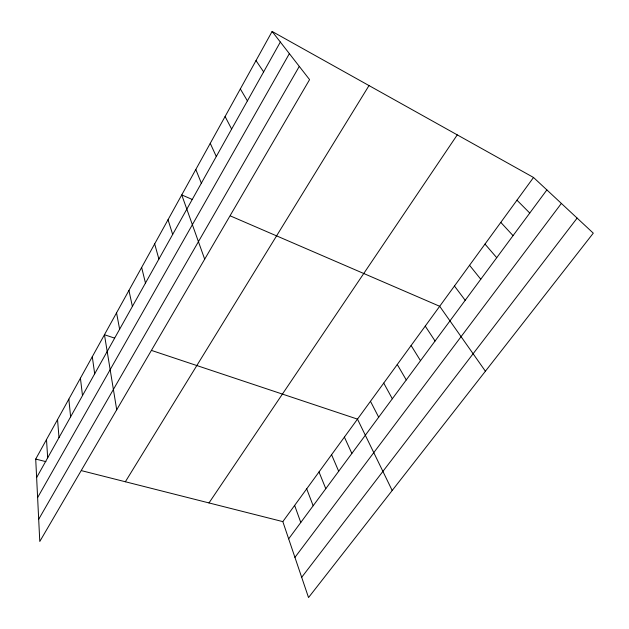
<?xml version="1.0" encoding="UTF-8"?>
<svg xmlns="http://www.w3.org/2000/svg" width="629" height="629" viewBox="0 0 629 629"><rect width="100%" height="100%" fill="white"/><g stroke="black" fill="none" stroke-linecap="round" stroke-linejoin="round"><path stroke-width="0.94" d="M272.113 31.45L309.578 79.624L39.784 541.475L35.711 459.068L272.113 31.45L533.518 177.472L593.289 233.155L308.532 597.55L282.83 521.622L533.518 177.472M36.624 477.56L280.345 42.033M37.614 497.586L289.371 53.638M38.684 519.287L299.286 66.391M125.36 481.759L369.011 85.575M208.993 502.933L457.259 134.873M288.664 538.856L546.876 189.919M294.93 557.38L561.375 203.426M301.684 577.312L577.131 218.098M35.711 459.068L45.948 461.655M81.66 470.696L282.83 521.622M114.62 338.119L104.453 334.73L116.711 409.786M151.888 350.55L357.492 419.126L392.189 490.502M192.348 199.503L181.742 194.919L204.684 259.187M230.536 215.991L439.687 306.284L485.407 371.212M516.967 200.195L529.76 213.05M500.802 222.391L513.052 235.639M484.998 244.083L496.729 257.693M469.556 265.281L480.776 279.245M454.452 286.014L465.193 300.3M256.003 60.588L263.645 71.887M425.243 326.121L435.071 341.004M411.107 345.518L420.51 360.684M240.341 88.933L247.417 100.892M397.276 364.513L406.263 379.94M383.737 383.1L392.323 398.77M225.096 116.507L231.637 129.087M370.473 401.302L378.682 417.208M210.259 143.341L216.29 156.511M344.393 437.108L351.863 453.446M331.569 454.712L338.685 471.255M319.005 471.962L325.783 488.694M195.808 169.476L201.359 183.196M306.7 488.851L313.156 505.763M294.639 505.401L300.78 522.479M168.029 219.718L172.676 234.444M154.671 243.887L158.893 259.069M141.643 267.451L145.472 283.058M128.937 290.433L132.389 306.441M116.546 312.849L119.628 329.242M92.29 356.722L94.688 373.807M80.426 378.186L82.493 395.594M68.844 399.132L70.605 416.838M57.538 419.582L59.008 437.572M46.499 439.553L47.678 457.81"/></g></svg>
